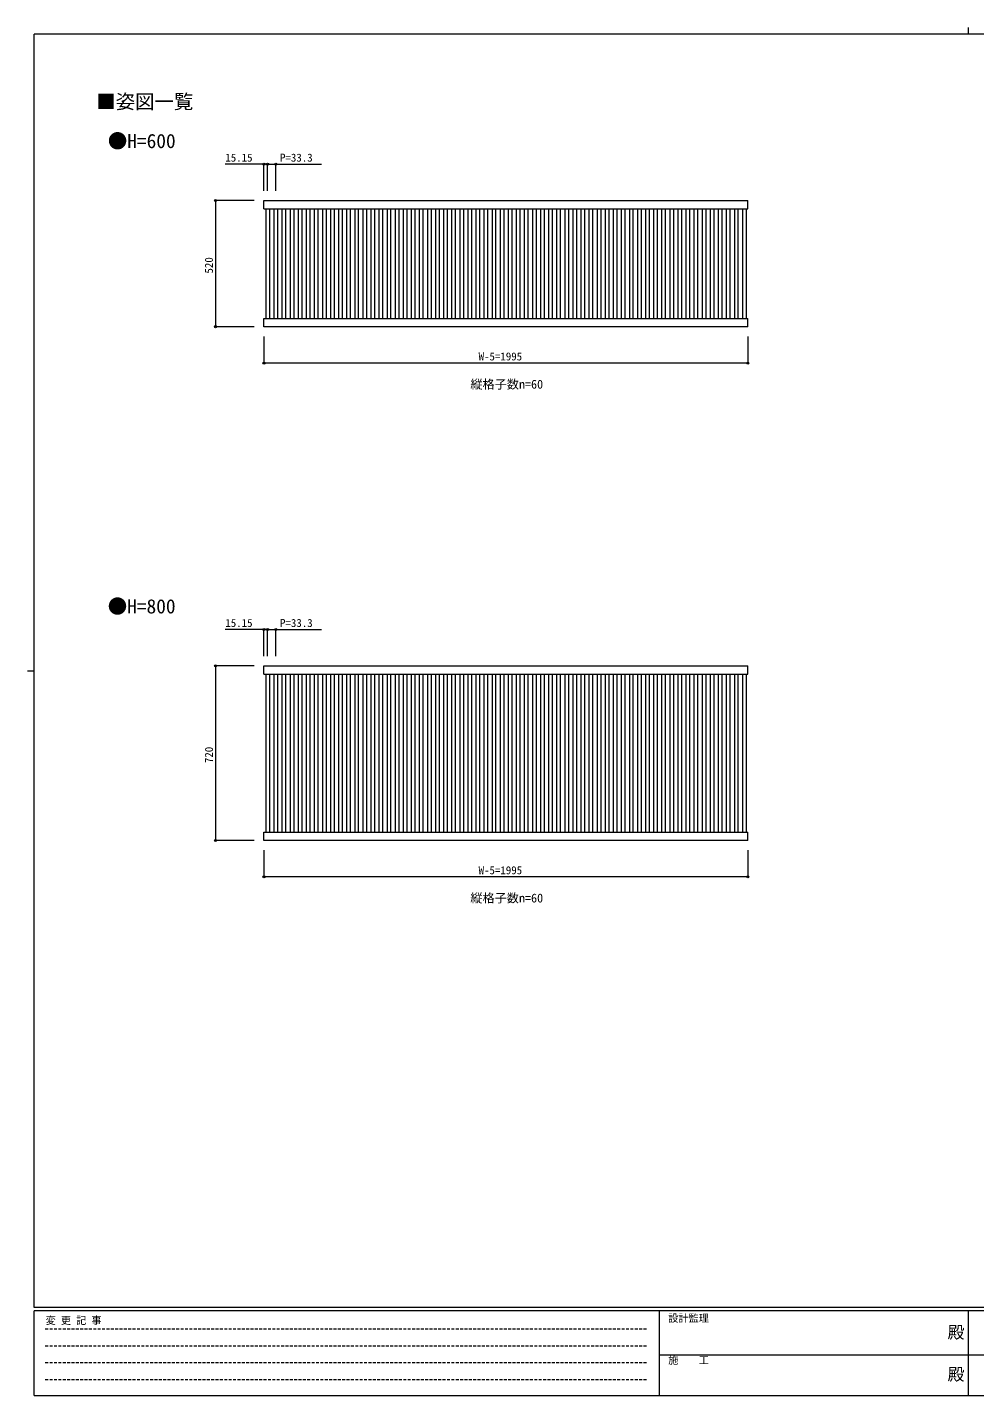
# Model space of a CAD drawing. Units: millimetres, scale not verified. Extents: x -3967 to 3967, y -2821 to 2821.
# Drawn here: x -3967 to -62, y -2821 to 2821 of the extents above; entities that cross this region are included whole.
import ezdxf
from ezdxf.enums import TextEntityAlignment as Align

# ---------------------------------------------------------------- set-up
doc = ezdxf.new("R2010")
doc.units = ezdxf.units.MM
doc.header["$LTSCALE"] = 10
doc.linetypes.add('DASHED1', pattern=[1.8, 1.2, -0.6])
doc.layers.add('0-0_0', color=3, linetype='Continuous')
for name, color, linetype, lineweight in [('0-1_USER1', 4, 'Continuous', 9), ('0-2_YKK_ZWAK', 6, 'Continuous', 9), ('0-3_YKK_11', 7, 'Continuous', 9)]:
    doc.layers.add(name, color=color, linetype=linetype, lineweight=lineweight)
doc.styles.add('ＭＳ ゴシック', font='')
doc.styles.get('ＭＳ ゴシック').set_extended_font_data('MS Gothic')

msp = doc.modelspace()

# ---------------------------------------------------------------- linework, layer by layer
at = {"layer": '0-1_USER1'}
for p, q in [((-996.7, 2072.72), (-996.7, 2106.72)), ((-2991.7, 2072.72), (-996.7, 2072.72)), ((-2984.05, 2072.72), (-2984.05, 1620.72)), ((-2969.05, 2072.72), (-2969.05, 1620.72)), ((-2950.75, 2072.72), (-2950.75, 1620.72)), ((-2935.75, 2072.72), (-2935.75, 1620.72)), ((-2917.45, 2072.72), (-2917.45, 1620.72)), ((-2902.45, 2072.72), (-2902.45, 1620.72)), ((-2884.15, 2072.72), (-2884.15, 1620.72)), ((-2869.15, 2072.72), (-2869.15, 1620.72)), ((-2850.85, 2072.72), (-2850.85, 1620.72)), ((-2835.85, 2072.72), (-2835.85, 1620.72)), ((-2817.55, 2072.72), (-2817.55, 1620.72)), ((-2802.55, 2072.72), (-2802.55, 1620.72)), ((-2784.25, 2072.72), (-2784.25, 1620.72)), ((-2769.25, 2072.72), (-2769.25, 1620.72)), ((-2750.95, 2072.72), (-2750.95, 1620.72)), ((-2735.95, 2072.72), (-2735.95, 1620.72)), ((-2717.65, 2072.72), (-2717.65, 1620.72)), ((-2702.65, 2072.72), (-2702.65, 1620.72)), ((-2684.35, 2072.72), (-2684.35, 1620.72)), ((-2669.35, 2072.72), (-2669.35, 1620.72)), ((-2651.05, 2072.72), (-2651.05, 1620.72)), ((-2636.05, 2072.72), (-2636.05, 1620.72)), ((-2617.75, 2072.72), (-2617.75, 1620.72)), ((-2602.75, 2072.72), (-2602.75, 1620.72)), ((-2584.45, 2072.72), (-2584.45, 1620.72)), ((-2569.45, 2072.72), (-2569.45, 1620.72)), ((-2551.15, 2072.72), (-2551.15, 1620.72)), ((-2536.15, 2072.72), (-2536.15, 1620.72)), ((-2517.85, 2072.72), (-2517.85, 1620.72)), ((-2502.85, 2072.72), (-2502.85, 1620.72)), ((-2484.55, 2072.72), (-2484.55, 1620.72)), ((-2469.55, 2072.72), (-2469.55, 1620.72)), ((-2451.25, 2072.72), (-2451.25, 1620.72)), ((-2436.25, 2072.72), (-2436.25, 1620.72)), ((-2417.95, 2072.72), (-2417.95, 1620.72)), ((-2402.95, 2072.72), (-2402.95, 1620.72)), ((-2384.65, 2072.72), (-2384.65, 1620.72)), ((-2369.65, 2072.72), (-2369.65, 1620.72)), ((-2351.35, 2072.72), (-2351.35, 1620.72)), ((-2336.35, 2072.72), (-2336.35, 1620.72)), ((-2318.05, 2072.72), (-2318.05, 1620.72)), ((-2303.05, 2072.72), (-2303.05, 1620.72)), ((-2284.75, 2072.72), (-2284.75, 1620.72)), ((-2269.75, 2072.72), (-2269.75, 1620.72)), ((-2251.45, 2072.72), (-2251.45, 1620.72)), ((-2236.45, 2072.72), (-2236.45, 1620.72)), ((-2218.15, 2072.72), (-2218.15, 1620.72)), ((-2203.15, 2072.72), (-2203.15, 1620.72)), ((-2184.85, 2072.72), (-2184.85, 1620.72)), ((-2169.85, 2072.72), (-2169.85, 1620.72)), ((-2151.55, 2072.72), (-2151.55, 1620.72)), ((-2136.55, 2072.72), (-2136.55, 1620.72)), ((-2118.25, 2072.72), (-2118.25, 1620.72)), ((-2103.25, 2072.72), (-2103.25, 1620.72)), ((-2084.95, 2072.72), (-2084.95, 1620.72)), ((-2069.95, 2072.72), (-2069.95, 1620.72)), ((-2051.65, 2072.72), (-2051.65, 1620.72)), ((-2036.65, 2072.72), (-2036.65, 1620.72)), ((-2018.35, 2072.72), (-2018.35, 1620.72)), ((-2003.35, 2072.72), (-2003.35, 1620.72)), ((-1985.05, 2072.72), (-1985.05, 1620.72)), ((-1970.05, 2072.72), (-1970.05, 1620.72)), ((-1951.75, 2072.72), (-1951.75, 1620.72)), ((-1936.75, 2072.72), (-1936.75, 1620.72)), ((-1918.45, 2072.72), (-1918.45, 1620.72)), ((-1903.45, 2072.72), (-1903.45, 1620.72)), ((-1885.15, 2072.72), (-1885.15, 1620.72)), ((-1870.15, 2072.72), (-1870.15, 1620.72)), ((-1851.85, 2072.72), (-1851.85, 1620.72)), ((-1836.85, 2072.72), (-1836.85, 1620.72)), ((-1818.55, 2072.72), (-1818.55, 1620.72)), ((-1803.55, 2072.72), (-1803.55, 1620.72)), ((-1785.25, 2072.72), (-1785.25, 1620.72)), ((-1770.25, 2072.72), (-1770.25, 1620.72)), ((-1751.95, 2072.72), (-1751.95, 1620.72)), ((-1736.95, 2072.72), (-1736.95, 1620.72)), ((-1718.65, 2072.72), (-1718.65, 1620.72)), ((-1703.65, 2072.72), (-1703.65, 1620.72)), ((-1685.35, 2072.72), (-1685.35, 1620.72)), ((-1670.35, 2072.72), (-1670.35, 1620.72)), ((-1652.05, 2072.72), (-1652.05, 1620.72)), ((-1637.05, 2072.72), (-1637.05, 1620.72)), ((-1618.75, 2072.72), (-1618.75, 1620.72)), ((-1603.75, 2072.72), (-1603.75, 1620.72)), ((-1585.45, 2072.72), (-1585.45, 1620.72)), ((-1570.45, 2072.72), (-1570.45, 1620.72)), ((-1552.15, 2072.72), (-1552.15, 1620.72)), ((-1537.15, 2072.72), (-1537.15, 1620.72)), ((-1518.85, 2072.72), (-1518.85, 1620.72)), ((-1503.85, 2072.72), (-1503.85, 1620.72)), ((-1485.55, 2072.72), (-1485.55, 1620.72)), ((-1470.55, 2072.72), (-1470.55, 1620.72)), ((-1452.25, 2072.72), (-1452.25, 1620.72)), ((-1437.25, 2072.72), (-1437.25, 1620.72)), ((-1418.95, 2072.72), (-1418.95, 1620.72)), ((-1403.95, 2072.72), (-1403.95, 1620.72)), ((-1385.65, 2072.72), (-1385.65, 1620.72)), ((-1370.65, 2072.72), (-1370.65, 1620.72)), ((-1352.35, 2072.72), (-1352.35, 1620.72)), ((-1337.35, 2072.72), (-1337.35, 1620.72)), ((-1319.05, 2072.72), (-1319.05, 1620.72)), ((-1304.05, 2072.72), (-1304.05, 1620.72)), ((-1285.75, 2072.72), (-1285.75, 1620.72)), ((-1270.75, 2072.72), (-1270.75, 1620.72)), ((-1252.45, 2072.72), (-1252.45, 1620.72)), ((-1237.45, 2072.72), (-1237.45, 1620.72)), ((-1219.15, 2072.72), (-1219.15, 1620.72)), ((-1204.15, 2072.72), (-1204.15, 1620.72)), ((-1185.85, 2072.72), (-1185.85, 1620.72)), ((-1170.85, 2072.72), (-1170.85, 1620.72)), ((-1152.55, 2072.72), (-1152.55, 1620.72)), ((-1137.55, 2072.72), (-1137.55, 1620.72)), ((-1119.25, 2072.72), (-1119.25, 1620.72)), ((-1104.25, 2072.72), (-1104.25, 1620.72)), ((-1085.95, 2072.72), (-1085.95, 1620.72)), ((-1070.95, 2072.72), (-1070.95, 1620.72)), ((-1052.65, 2072.72), (-1052.65, 1620.72)), ((-1037.65, 2072.72), (-1037.65, 1620.72)), ((-1019.35, 2072.72), (-1019.35, 1620.72)), ((-1004.35, 2072.72), (-1004.35, 1620.72)), ((-2991.7, 1620.72), (-996.7, 1620.72)), ((-2991.7, 1586.72), (-2991.7, 1620.72)), ((-996.7, 1586.72), (-2991.7, 1586.72)), ((-996.7, 1586.72), (-996.7, 1620.72)), ((-996.7, 154.04), (-996.7, 188.04)), ((-2991.7, 154.04), (-996.7, 154.04)), ((-2984.05, 154.04), (-2984.05, -497.96)), ((-2969.05, 154.04), (-2969.05, -497.96)), ((-2950.75, 154.04), (-2950.75, -497.96)), ((-2935.75, 154.04), (-2935.75, -497.96)), ((-2917.45, 154.04), (-2917.45, -497.96)), ((-2902.45, 154.04), (-2902.45, -497.96)), ((-2884.15, 154.04), (-2884.15, -497.96)), ((-2869.15, 154.04), (-2869.15, -497.96)), ((-2850.85, 154.04), (-2850.85, -497.96)), ((-2835.85, 154.04), (-2835.85, -497.96)), ((-2817.55, 154.04), (-2817.55, -497.96)), ((-2802.55, 154.04), (-2802.55, -497.96)), ((-2784.25, 154.04), (-2784.25, -497.96)), ((-2769.25, 154.04), (-2769.25, -497.96)), ((-2750.95, 154.04), (-2750.95, -497.96)), ((-2735.95, 154.04), (-2735.95, -497.96)), ((-2717.65, 154.04), (-2717.65, -497.96)), ((-2702.65, 154.04), (-2702.65, -497.96)), ((-2684.35, 154.04), (-2684.35, -497.96)), ((-2669.35, 154.04), (-2669.35, -497.96)), ((-2651.05, 154.04), (-2651.05, -497.96)), ((-2636.05, 154.04), (-2636.05, -497.96)), ((-2617.75, 154.04), (-2617.75, -497.96)), ((-2602.75, 154.04), (-2602.75, -497.96)), ((-2584.45, 154.04), (-2584.45, -497.96)), ((-2569.45, 154.04), (-2569.45, -497.96)), ((-2551.15, 154.04), (-2551.15, -497.96)), ((-2536.15, 154.04), (-2536.15, -497.96)), ((-2517.85, 154.04), (-2517.85, -497.96)), ((-2502.85, 154.04), (-2502.85, -497.96)), ((-2484.55, 154.04), (-2484.55, -497.96)), ((-2469.55, 154.04), (-2469.55, -497.96)), ((-2451.25, 154.04), (-2451.25, -497.96)), ((-2436.25, 154.04), (-2436.25, -497.96)), ((-2417.95, 154.04), (-2417.95, -497.96)), ((-2402.95, 154.04), (-2402.95, -497.96)), ((-2384.65, 154.04), (-2384.65, -497.96)), ((-2369.65, 154.04), (-2369.65, -497.96)), ((-2351.35, 154.04), (-2351.35, -497.96)), ((-2336.35, 154.04), (-2336.35, -497.96)), ((-2318.05, 154.04), (-2318.05, -497.96)), ((-2303.05, 154.04), (-2303.05, -497.96)), ((-2284.75, 154.04), (-2284.75, -497.96)), ((-2269.75, 154.04), (-2269.75, -497.96)), ((-2251.45, 154.04), (-2251.45, -497.96)), ((-2236.45, 154.04), (-2236.45, -497.96)), ((-2218.15, 154.04), (-2218.15, -497.96)), ((-2203.15, 154.04), (-2203.15, -497.96)), ((-2184.85, 154.04), (-2184.85, -497.96)), ((-2169.85, 154.04), (-2169.85, -497.96)), ((-2151.55, 154.04), (-2151.55, -497.96)), ((-2136.55, 154.04), (-2136.55, -497.96)), ((-2118.25, 154.04), (-2118.25, -497.96)), ((-2103.25, 154.04), (-2103.25, -497.96)), ((-2084.95, 154.04), (-2084.95, -497.96)), ((-2069.95, 154.04), (-2069.95, -497.96)), ((-2051.65, 154.04), (-2051.65, -497.96)), ((-2036.65, 154.04), (-2036.65, -497.96)), ((-2018.35, 154.04), (-2018.35, -497.96)), ((-2003.35, 154.04), (-2003.35, -497.96)), ((-1985.05, 154.04), (-1985.05, -497.96)), ((-1970.05, 154.04), (-1970.05, -497.96)), ((-1951.75, 154.04), (-1951.75, -497.96)), ((-1936.75, 154.04), (-1936.75, -497.96)), ((-1918.45, 154.04), (-1918.45, -497.96)), ((-1903.45, 154.04), (-1903.45, -497.96)), ((-1885.15, 154.04), (-1885.15, -497.96)), ((-1870.15, 154.04), (-1870.15, -497.96)), ((-1851.85, 154.04), (-1851.85, -497.96)), ((-1836.85, 154.04), (-1836.85, -497.96)), ((-1818.55, 154.04), (-1818.55, -497.96)), ((-1803.55, 154.04), (-1803.55, -497.96)), ((-1785.25, 154.04), (-1785.25, -497.96)), ((-1770.25, 154.04), (-1770.25, -497.96)), ((-1751.95, 154.04), (-1751.95, -497.96)), ((-1736.95, 154.04), (-1736.95, -497.96)), ((-1718.65, 154.04), (-1718.65, -497.96)), ((-1703.65, 154.04), (-1703.65, -497.96)), ((-1685.35, 154.04), (-1685.35, -497.96)), ((-1670.35, 154.04), (-1670.35, -497.96)), ((-1652.05, 154.04), (-1652.05, -497.96)), ((-1637.05, 154.04), (-1637.05, -497.96)), ((-1618.75, 154.04), (-1618.75, -497.96)), ((-1603.75, 154.04), (-1603.75, -497.96)), ((-1585.45, 154.04), (-1585.45, -497.96)), ((-1570.45, 154.04), (-1570.45, -497.96)), ((-1552.15, 154.04), (-1552.15, -497.96)), ((-1537.15, 154.04), (-1537.15, -497.96)), ((-1518.85, 154.04), (-1518.85, -497.96)), ((-1503.85, 154.04), (-1503.85, -497.96)), ((-1485.55, 154.04), (-1485.55, -497.96)), ((-1470.55, 154.04), (-1470.55, -497.96)), ((-1452.25, 154.04), (-1452.25, -497.96)), ((-1437.25, 154.04), (-1437.25, -497.96)), ((-1418.95, 154.04), (-1418.95, -497.96)), ((-1403.95, 154.04), (-1403.95, -497.96)), ((-1385.65, 154.04), (-1385.65, -497.96)), ((-1370.65, 154.04), (-1370.65, -497.96)), ((-1352.35, 154.04), (-1352.35, -497.96)), ((-1337.35, 154.04), (-1337.35, -497.96)), ((-1319.05, 154.04), (-1319.05, -497.96)), ((-1304.05, 154.04), (-1304.05, -497.96)), ((-1285.75, 154.04), (-1285.75, -497.96)), ((-1270.75, 154.04), (-1270.75, -497.96)), ((-1252.45, 154.04), (-1252.45, -497.96)), ((-1237.45, 154.04), (-1237.45, -497.96)), ((-1219.15, 154.04), (-1219.15, -497.96)), ((-1204.15, 154.04), (-1204.15, -497.96)), ((-1185.85, 154.04), (-1185.85, -497.96)), ((-1170.85, 154.04), (-1170.85, -497.96)), ((-1152.55, 154.04), (-1152.55, -497.96)), ((-1137.55, 154.04), (-1137.55, -497.96)), ((-1119.25, 154.04), (-1119.25, -497.96)), ((-1104.25, 154.04), (-1104.25, -497.96)), ((-1085.95, 154.04), (-1085.95, -497.96)), ((-1070.95, 154.04), (-1070.95, -497.96)), ((-1052.65, 154.04), (-1052.65, -497.96)), ((-1037.65, 154.04), (-1037.65, -497.96)), ((-1019.35, 154.04), (-1019.35, -497.96)), ((-1004.35, 154.04), (-1004.35, -497.96)), ((-2991.7, -497.96), (-996.7, -497.96)), ((-2991.7, -531.96), (-2991.7, -497.96)), ((-996.7, -531.96), (-996.7, -497.96)), ((-996.7, -531.96), (-2991.7, -531.96))]:
    msp.add_line(p, q, dxfattribs=at)
for points in [[(-2991.7, 2072.72), (-2991.7, 2106.72), (-996.7, 2106.72)], [(-2991.7, 154.04), (-2991.7, 188.04), (-996.7, 188.04)]]:
    msp.add_lwpolyline(points, dxfattribs=at)
at = {"layer": '0-2_YKK_ZWAK'}
for p, q in [((-2991.7, 2146.72), (-2991.7, 2257.72)), ((-2976.55, 2146.72), (-2976.55, 2257.72)), ((-2976.55, 2146.72), (-2976.55, 2257.72)), ((-2943.25, 2146.72), (-2943.25, 2257.72)), ((-3031.7, 2106.72), (-3192.7, 2106.72)), ((-3191.7, 2106.72), (-3191.7, 1586.72)), ((-3031.7, 1586.72), (-3192.7, 1586.72)), ((-2991.7, 1546.72), (-2991.7, 1435.72)), ((-996.7, 1546.72), (-996.7, 1435.72)), ((-996.7, 1436.72), (-2991.7, 1436.72)), ((-2991.7, 228.04), (-2991.7, 339.04)), ((-2976.55, 228.04), (-2976.55, 339.04)), ((-2976.55, 228.04), (-2976.55, 339.04)), ((-2943.25, 228.04), (-2943.25, 339.04)), ((-3031.7, 188.04), (-3192.7, 188.04)), ((-3191.7, 188.04), (-3191.7, -531.96)), ((-3031.7, -531.96), (-3192.7, -531.96)), ((-2991.7, -571.96), (-2991.7, -682.96)), ((-996.7, -571.96), (-996.7, -682.96)), ((-996.7, -681.96), (-2991.7, -681.96))]:
    msp.add_line(p, q, dxfattribs=at)
for points in [[(-2976.55, 2256.72), (-2991.7, 2256.72), (-3151.64, 2256.72)], [(-2976.55, 2256.72), (-2943.25, 2256.72), (-2754.52, 2256.72)], [(-2976.55, 338.04), (-2991.7, 338.04), (-3151.64, 338.04)], [(-2976.55, 338.04), (-2943.25, 338.04), (-2754.52, 338.04)]]:
    msp.add_lwpolyline(points, dxfattribs=at)
for centre in [(-2991.7, 2256.72), (-2976.55, 2256.72), (-2976.55, 2256.72), (-2943.25, 2256.72), (-3191.7, 2106.72), (-3191.7, 1586.72), (-2991.7, 1436.72), (-996.7, 1436.72), (-2991.7, 338.04), (-2976.55, 338.04), (-2976.55, 338.04), (-2943.25, 338.04), (-3191.7, 188.04), (-3191.7, -531.96), (-2991.7, -681.96), (-996.7, -681.96)]:
    msp.add_circle(centre, 4.25, dxfattribs=at)
at = {"layer": '0-3_YKK_11'}
for p, q in [((-88.94, 2821), (-88.94, 2793)), ((3760.92, 2793), (-3939.08, 2793)), ((-3939.08, -2457), (-3939.08, 2793)), ((-3967.08, 168), (-3939.08, 168)), ((3760.92, -2457), (-3939.08, -2457)), ((3382.92, -2471), (-3939.08, -2471)), ((-3939.08, -2821), (-3939.08, -2471)), ((-1363.08, -2471), (-1363.08, -2821)), ((-89.08, -2471), (-89.08, -2821)), ((-1363.08, -2652.99), (-75.08, -2652.99)), ((-75.08, -2652.99), (1212.92, -2652.99)), ((-3939.08, -2821), (3382.92, -2821))]:
    msp.add_line(p, q, dxfattribs=at)
at = {"layer": '0-3_YKK_11', "linetype": 'DASHED1'}
for p, q in [((-3893.1, -2546.12), (-1411.17, -2546.12)), ((-3893.1, -2615.41), (-1411.17, -2615.41)), ((-3893.1, -2684.7), (-1411.17, -2684.7)), ((-3893.1, -2753.98), (-1411.17, -2753.98))]:
    msp.add_line(p, q, dxfattribs=at)

# ---------------------------------------------------------------- texts
at = {"layer": '0-0_0', "style": 'ＭＳ ゴシック'}
for s, height, p in [('■姿図一覧', 58.65, (-3683.08, 2468)), ('●H=600', 58.65, (-3635.26, 2305.47)), ('縦格子数n=60', 36.66, (-2140.74, 1320.15)), ('●H=800', 58.65, (-3635.59, 386.79)), ('縦格子数n=60', 36.66, (-2140.74, -798.53))]:
    msp.add_text(s, height=height, dxfattribs=at).set_placement(p, align=Align.BOTTOM_LEFT)
at = {"layer": '0-2_YKK_ZWAK', "style": 'ＭＳ ゴシック'}
for s, p in [('15.15', (-3150.97, 2257.39)), ('P=33.3', (-2925.59, 2257.39)), ('W-5=1995', (-2107, 1437.72)), ('15.15', (-3150.97, 338.71)), ('P=33.3', (-2925.59, 338.71)), ('W-5=1995', (-2107, -680.96))]:
    msp.add_text(s, height=32.99, dxfattribs=at).set_placement(p, align=Align.BOTTOM_LEFT)
for s, p in [('520', (-3192.37, 1805.92)), ('720', (-3192.37, -212.76))]:
    msp.add_text(s, height=32.99, rotation=90, dxfattribs=at).set_placement(p, align=Align.BOTTOM_LEFT)
at = {"layer": '0-3_YKK_11', "style": 'ＭＳ ゴシック'}
for s, height, p in [('設計監理', 30.79, (-1325.39, -2526.33)), ('変 更 記 事', 30.79, (-3891.94, -2535.47)), ('殿', 51.32, (-173.9, -2600.56)), ('施\u3000\u3000工', 30.79, (-1325.39, -2699.54)), ('殿', 51.32, (-173.9, -2773.78))]:
    msp.add_text(s, height=height, dxfattribs=at).set_placement(p, align=Align.BOTTOM_LEFT)

doc.saveas('drawing.dxf')
